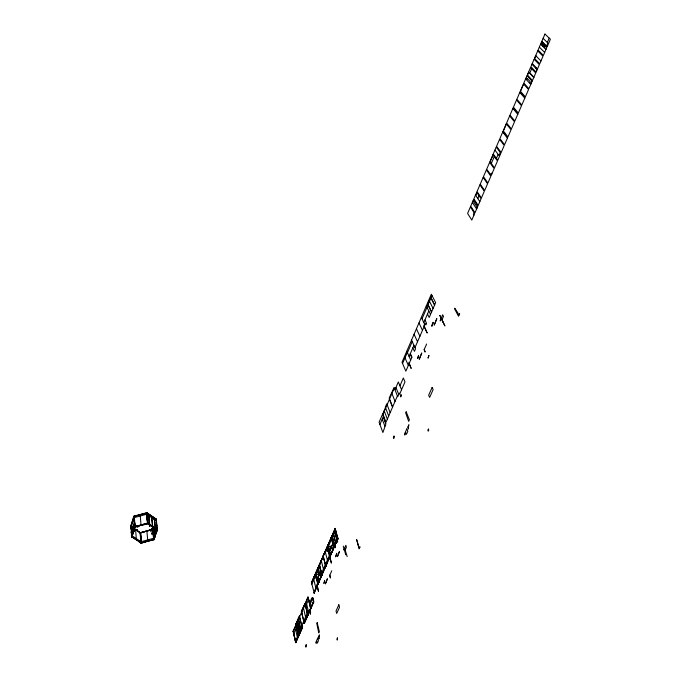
<?xml version="1.0" encoding="UTF-8"?>
<svg xmlns="http://www.w3.org/2000/svg" width="681" height="681" viewBox="0 0 681 681"><rect width="100%" height="100%" fill="white"/><g stroke="black" fill="none" stroke-linecap="round" stroke-linejoin="round"><path stroke-width="1.02" d="M134.012 531.58L131.995 529.997L134.302 531.555M136.992 529.673L131.961 530.107M137.06 529.861L132.037 530.295L137.017 529.563M153.812 527.222L153.131 529.435L140.277 532.917L130.616 526.447L133.834 516.241L146.841 512.733L156.46 519.314L146.755 512.997M131.093 528.422L130.931 526.209L133.774 517.39M130.735 526.532L130.999 526.192L131.85 536.79M131.263 525.374L133.782 517.534M134.012 516.343L134.821 527M130.769 527.92L133.927 518.113M131.084 532.38L134.259 522.548M133.561 524.728C136.26 531.444 129.101 542.536 133.723 525.289M134.583 526.728L133.74 529.333L133.425 525.145M147.598 523.093L134.795 526.617L131.476 536.849M141.537 542.902L144.534 542.085L141.282 543.2L131.68 536.619L132.889 533.913L132.472 534.134M132.608 534.023L133.97 529.801M134.004 516.198L134.804 527.239L134.046 529.58L133.885 526.549M131.782 536.568L134.795 527.085M135.34 526.055L137.868 526.907L136.268 526.038M140.277 532.917L153.234 529.146L154.153 539.599L150.544 540.612M147.275 523.868L144.329 524.43L147.36 523.604M147.862 523.944L152.127 526.839M141.418 542.936L141.614 542.646M155.813 528.447L151.803 528.762L155.872 528.141M153.531 527.179L152.876 529.128L153.651 539.616M152.97 529.477L153.54 527.324M153.327 530.908L154.306 527.988M155.617 528.456L154.068 532.806M154.102 533.053L155.498 529.248M155.549 529.358L154.246 533.104L154.63 537.147M153.753 535.351L155.719 529.503M153.991 537.888L154.34 536.858L154.493 538.509L154.885 537.352L154.485 533.163M155.923 532.551L157.073 530.048L153.966 539.454L154.374 537.113M155.83 529.256L156.06 532.448L155.77 529.452M153.863 539.565L157.149 529.724L147.683 523.306L134.583 526.788L134.089 516.411M155.481 534.943L154.408 537.003M155.557 534.721L156.23 532.738L155.983 529.248M319.559 573.232L317.729 577.531L318.955 582L318.036 584.119L318.955 582M315.584 575.488L319.866 573.079L319.576 573.538M402.556 363.501L407.315 352.46M426.893 307.054L427.906 304.705M430.903 297.759L431.924 295.384M407.425 352.707L412.243 341.547M422.033 318.836L427.013 307.293M428.017 304.73L430.979 297.852M503.37 131.024L506.417 123.976M520.488 91.348L523.638 84.044M527.511 75.08L528.771 72.16L533.759 77.54M534.628 58.575L535.853 55.748M490.371 161.431L493.129 155.03M475.798 195.524L477.023 192.68M541.242 44.75L541.948 43.116M531.674 68.704L529.861 72.91L533.887 77.242M385.506 407.672L382.816 413.903L385.999 422.28L397.457 395.806M491.324 163.483L494.295 156.613M382.977 414.329L394.282 388M542.766 46.257L543.472 44.623M409.102 356.495L413.946 345.301M423.803 322.522L428.817 310.945M379.913 424.493L383.531 416.125M394.98 389.702L398.334 381.947L401.56 389.753M314.281 593.1L311.489 582.774L335.307 528.405L311.523 582.91L315.669 573.972L318.036 584.119M477.807 198.554L479.041 195.702M322.973 556.879L311.489 582.774M327.621 546.162L335.307 528.405M315.95 573.325L323.015 557.015M327.655 546.298L332.047 536.16M332.873 534.262L334.116 531.401M334.55 530.397L334.788 531.24M335.299 528.669L337.47 539.011L338.048 538.731L335.035 528.635M314.375 578.084L317.891 577.794L319.678 573.172M331.502 546.375L327.978 546.707L331.579 546.179L332.754 550.435L329.893 556.981L330.489 554.657M332.166 536.96L334.507 531.393M544.298 47.772L545.004 46.129M311.838 584.196L315.669 575.368M331.366 539.165L332.175 537.292M334.575 531.767L335.392 529.886M496.432 158.307L498.134 154.391M332.268 537.335L334.643 531.861M315.737 575.658L319.729 566.456L319.312 564.83M327.459 548.639L331.443 539.454M424.816 324.624L425.344 323.407L426.008 324.769L426.604 323.398L424.927 319.934M535.998 68.509L536.33 67.751M547.32 42.46L549.201 38.11M414.984 347.591L424.893 324.777L421.343 317.397M474.163 212.744L473.38 214.549L473.874 215.315M490.669 174.745L491.384 173.102L491.903 173.842M500.314 152.527L499.003 155.549L494.925 150.084M298.559 636.037L295.912 624.077L299.376 616.101L302.33 628.052L301.64 624.996M312.63 597.671C306.169 616.807 312.826 586.996 313.72 602.123L304.339 623.49L301.351 611.564L305.114 603.502L301.385 611.708L302.807 609.044M531.972 81.116L530.908 83.55L529.903 82.444L530.21 81.729L527.264 78.502L526.958 79.217L525.962 78.128M535.921 72.016L536.994 69.556L531.955 64.252M299.623 616.135L295.946 624.222L299.657 616.279M305.114 603.502L301.598 611.589L302.075 613.666M299.274 617.165L293.188 631.261L295.852 625.507M303.581 607.239L307.982 596.999L310.638 608.525M296.218 624.562L298.355 619.412M399.943 385.829L403.348 377.998L404.991 381.896L399.704 394.001L399.338 393.09L397.738 396.751L394.086 387.506L389.183 398.087L392.639 406.855M305.42 603.758L296.048 624.681M305.675 603.136L308.016 597.143M296.286 624.903L298.465 619.897M316.844 580.033L320.734 571.095M328.634 552.955L332.643 543.753M293.698 633.636L296.635 626.912M305.871 605.698L308.578 599.484M385.599 423.02L382.688 413.886L379.079 422.246L382.901 432.52L385.914 423.863L383.241 416.806M329.298 555.415L329.723 554.445L330.157 556.045M321.415 573.751L329.349 555.594M315.039 590.742L314.12 592.836M315.907 588.75L314.903 590.657L316.784 586.75M314.903 590.657L317.831 584.587L315.533 574.27M317.482 584.519L316.648 586.656L317.789 584.434M321.704 575.488L319.006 581.659L317.84 577.624M322.581 572.849L321.909 575.019M322.675 572.644L323.73 570.848L322.973 572.823M322.709 572.789L324.36 568.771M323.296 556.368L325.688 566.592L324.488 568.712L325.654 566.447M326.803 563.817L325.901 566.124L328.344 559.663M328.429 559.459L329.647 557.322L328.736 559.637M331.715 552.58C328.88 558.905 335.316 543.361 332.754 550.435M333.588 534.151L335.895 543.242L334.72 545.311L337.427 538.867M314.775 590.708L314.154 592.981L314.869 590.512M315.771 588.656L316.52 586.716M318.785 581.77L320.683 577.82M320.428 577.786L317.993 583.975M320.547 577.735L321.389 575.573M324.488 568.712L325.339 566.532M325.688 565.971L326.539 563.783M327.706 561.765L326.676 563.723L327.442 561.731M328.472 559.603L329.332 557.407M329.681 556.828L330.583 554.768M332.49 550.401L333.358 548.188M335.639 543.208L336.423 541.174M314.018 593.066L337.836 538.475L334.992 528.49M320.811 577.76L321.738 575.632L319.474 564.958M331.843 552.521L332.66 550.648L331.485 546.298M333.886 547.609L338.006 538.586M334.958 547.669L332.09 536.075M337.529 541.795L334.524 531.197M307.506 612.636L297.844 634.675L298.057 635.611M302.33 628.052L295.665 642.643L302.075 628.027M304.084 623.464L313.464 602.098M441.211 318.606L440.181 320.938L442.684 314.784L443.501 316.393L442.02 319.755M331.775 570.78L329.715 575.36L330.421 578.024L329.859 575.105M343.258 546.111L345.752 554.768L345.505 553.679M443.127 322.139L443.518 323.1M345.224 549.839L346.416 547.158L345.863 545.268L343.777 549.993L344.671 548.401L347.182 556.607M146.977 512.963L146.475 512.98L147.471 523.425M146.926 513.244L147.845 523.476L146.687 512.921M147.011 514.112L156.06 520.165M148.518 514.334L148.739 515.168L148.671 514.444M148.594 515.202L149.752 526.251L148.756 515.313M148.943 515.457L149.684 524.651M151.505 517.202L152.484 526.549M144.415 524.642L148.041 523.153L149.437 524.413M154.255 518.258L155.566 530.184L155.208 528.081M154.264 519.092L155.566 530.184M149.675 524.549L157.192 529.358L156.579 529.707L154.468 528.277L156.587 529.861L157.209 529.503M155.983 519.441L157.447 529.827L156.57 532.346L156.264 529.222M140.158 532.831L153.174 529.307M156.349 519.373L146.858 512.878L133.851 516.385L145.794 513.397M131.935 536.841L136.566 539.752L134.412 538.492M156.068 520.31L147.215 513.942M152.118 526.685L152.527 526.243M136.77 539.744L138.711 541.174M152.331 526.83L154.264 528.286M154.451 537.113L153.863 528.43L154.212 533.206L151.454 533.81L154.008 533.121M138.72 541.489L140.967 542.978L138.711 541.335M150.637 531.546L154.246 533.223M154.476 528.43L157.362 529.614L147.888 523.136M144.534 542.085L141.044 542.885M328.268 546.485L330.421 554.981L330.847 554.802M331.358 546.494L329.561 550.972L326.659 549.439L329.774 550.835L327.144 551.636L329.681 550.793L331.613 546.29L327.978 546.707M318.223 571.963L319.883 573.189L320.615 577.25M327.365 546.971L331.375 563.119L327.314 546.86L323.1 556.181L327.348 547.005L326.974 547.243M326.974 551.55L329.774 550.835M318.555 568.788L320.802 577.386L319.61 573.325L317.967 572.083M318.155 584.238L315.55 574.236M141.154 541.659L153.804 538.237M144.738 541.804L147.309 541.106L144.832 542.161M147.598 541.029L150.169 540.331L147.692 541.386M141.197 542.927L153.863 539.505M144.823 542.008L147.394 541.318M147.675 541.233L150.246 540.544M334.533 546.136L333.716 548.009L331.289 537.684M330.949 538.067L331.332 537.82L333.928 547.754M134.114 517.645L146.807 514.215M130.931 526.209L140.269 532.763L152.876 529.128L153.949 539.769M130.616 526.447L131.101 526.464L131.118 529.733M134.881 526.83L138.345 526.277L135.221 526.89L134.787 522.659M138.541 525.843L141.137 525.136L138.635 526.2M141.427 525.06L144.023 524.353L141.52 525.417M135.221 526.89L138.337 526.132M138.549 525.987L141.137 525.136M141.444 525.204L144.117 524.719M131.552 532.661L131.944 536.994L134.412 538.177M151.454 533.81L154.434 533.07M155.881 528.243L151.803 528.762M295.69 642.353L293.153 631.117L295.665 642.643M298.465 636.028L298.244 633.705M299.478 631.185L297.401 621.906M298.431 633.577L296.278 624.417L298.201 632.555M300.457 628.869L298.542 618.85M297.495 621.906L299.487 631.381L297.35 622.247M304.364 623.2L301.445 611.564M310.604 608.371L308.144 597.467M313.72 602.123L312.57 597.824M305.088 603.792L307.906 615.369L307.157 612.193M307.923 597.143L309.651 603.366M321.807 575.258L320.828 570.099M319.525 565.06L322.002 575.436M325.756 566.209L325.288 563.085M132.429 534.253L132.437 530.167M157.098 529.954L156.341 519.228M134.029 529.324L133.953 526.345M329.749 557.084L329.536 554.964M335.597 543.063L336.048 543.149M335.546 543.421L333.545 534.253M334.49 545.992L337.052 540.365M331.545 538.492L335.427 529.529M331.579 538.628L335.469 529.673M337.052 540.127L338.116 538.569L336.516 540.961M334.72 531.393L337.461 541.957M136.251 526.141L137.928 526.702M135.349 525.962L137.903 526.813M133.868 525.562L132.412 530.073L134.327 531.427M326.659 549.439L329.587 550.989M131.365 535.317L140.865 541.625M134.634 538.467L136.566 539.752M141.052 542.723L138.915 541.165M131.944 536.994L134.208 538.492M132.642 527.358L140.448 532.865M147.607 523.153L150.203 525.213L147.845 523.8M148.994 515.253L154.527 519.033M147.096 514.257L156.477 520.667M543.115 38.366L547.873 43.005L546.485 46.197L541.821 41.379M546.656 45.823L547.277 46.436M541.599 43.933L544.647 46.955M540.629 44.137L545.975 49.441M539.343 47.108L544.672 52.437M535.692 55.578L540.952 60.984M532.278 63.495L537.488 68.968M525.647 78.877L530.746 84.478M519.799 92.42L524.804 98.132M512.895 108.441L517.79 114.289M502.706 132.046L507.439 138.09M490.184 161.184L491.52 163.023M475.517 195.089L479.833 201.619M473.006 200.904L476.93 206.922L476.981 208.165M472.35 202.419L476.623 209.007M430.784 297.461L434.665 305.122M434.589 305.028L430.732 297.41L427.736 304.356L431.55 312.017M429.302 300.908L433.159 308.587M427.821 304.339L431.66 312.051M426.306 305.871L430.52 314.384M427.498 314.009L429.192 317.457L435.627 302.636L431.328 294.209L402.028 362.258L405.85 371.171L411.954 357.125L410.371 353.558M423.803 325.203L427.208 333.035L424.084 326.497M418.96 322.93L422.475 330.345M426.646 343.982L424.076 349.753L425.14 352.06L424.263 349.421M416.431 328.795L419.913 336.252M414.074 334.269L417.521 341.751M411.579 340.074L415.529 348.885L414.448 351.379L412.848 347.829M410.166 354.035L411.75 357.593M406.778 351.226L410.677 360.062M408.838 362.343L411.196 368.455L409.102 363.654M405.008 357.814L408.328 365.459M395.925 387.515L398.751 394.427M391.907 393.507L395.04 401.347M389.413 399.262L392.52 407.136M135.093 526.771L134.234 516.283L134.472 518.556M390.136 412.609L386.757 403.799L385.301 407.178L388.723 416.014M384.169 410.762L387.344 419.181M152.757 529.537L153.727 539.829M382.228 419.138L384.893 426.204M337.248 539.905L337.725 541.991M332.592 537.888L333.188 539.956M333.945 542.714L335.29 547.55M332.141 536.866L335.222 547.703M328.455 546.341L330.677 554.802M325.092 551.363L327.416 560.02M323.066 556.037L325.952 566.405M321.177 560.403L323.449 569.103M317.942 577.505L319.048 581.804M317.695 578.067L318.742 582.178M316.886 584.204L318.487 591.346L317.005 585.464M313.805 579.659L316.035 588.69M312.375 597.646L313.618 602.123M309.217 611.768L308.97 610.738L307.684 613.666L305.284 603.204M306.637 603.945L308.502 611.81M304.858 603.477L307.803 615.369M303.496 608.184L305.565 617.071M303.7 620.297L304.339 623.49M299.376 616.101L302.236 628.052M298.287 618.825L300.602 628.844M296.005 624.077L298.721 636.054M296.397 627.456L298.15 635.399L296.805 638.463L297.035 639.51M295.58 629.329L297.325 637.28M293.247 631.125L295.912 642.668M156.289 521.765L156.698 525.86M156.289 522.514L156.587 525.587M153.863 528.43L154.672 537.037M151.812 517.015L152.74 526.387M149.411 524.149L149.59 526.141M146.67 512.776L147.683 523.366M147.011 518.309L147.19 520.361M146.892 530.976L147.683 539.897M140.26 515.985L140.993 524.881M141.495 543.14L140.575 532.602L141.282 543.2M140.354 532.516L141.205 542.987M140.993 543.166L140.201 532.551L140.831 543.055M135.596 529.648L136.285 538.577M131.799 530.176L131.688 536.679L131.442 532.38M131.271 531.801L131.637 536.96M470.418 206.896L467.6 213.434L471.797 220.091L474.657 213.511L470.418 206.896M473.567 199.593L470.733 206.173L474.972 212.787L477.858 206.156L473.567 199.593M476.743 192.246L473.882 198.869L478.173 205.424L481.075 198.758L476.743 192.246M479.935 184.849L477.058 191.514L481.39 198.018L484.319 191.301L479.935 184.849M483.144 177.4L480.25 184.117L484.634 190.561L487.579 183.793L483.144 177.4M486.379 169.901L483.467 176.66L487.902 183.053L490.865 176.234L486.379 169.901M489.639 162.35L486.702 169.152L491.188 175.485L494.168 168.624L489.639 162.35M492.916 154.74L489.962 161.593L494.5 167.875L497.496 160.963L492.916 154.74M496.219 147.087L493.24 153.983L497.828 160.205L500.85 153.251L496.219 147.087M499.548 139.375L496.551 146.321L501.19 152.484L504.229 145.479L499.548 139.375M502.893 131.612L499.88 138.609L504.57 144.704L507.634 137.647L502.893 131.612M506.264 123.797L503.225 130.837L507.966 136.872L511.056 129.773L506.264 123.797M509.66 115.923L506.604 123.014L511.397 128.99L514.504 121.831L509.66 115.923M513.082 107.998L510.001 115.14L514.853 121.048L517.986 113.838L513.082 107.998M516.53 100.013L513.423 107.206L518.326 113.046L521.484 105.793L516.53 100.013M519.995 91.969L516.87 99.213L521.825 104.993L525.008 97.681L519.995 91.969M523.485 83.874L520.335 91.169L525.357 96.881L528.55 89.517L523.485 83.874M527.009 75.719L523.834 83.065L528.907 88.709L532.125 81.294L527.009 75.719M530.55 67.504L527.358 74.91L532.482 80.477L535.726 73.003L530.55 67.504M534.117 59.23L530.899 66.687L536.083 72.186L539.361 64.661L534.117 59.23M537.709 50.896L534.474 58.404L539.718 63.835L543.012 56.259L537.709 50.896M541.335 42.503L538.067 50.071L543.37 55.425L546.69 47.789L541.335 42.503M544.979 34.05L541.693 41.669L547.056 46.946L550.401 39.26L544.979 34.05M400.998 394.716L400.411 396.053L400.786 396.963L401.373 395.627L400.998 394.716M418.551 355.499L417.7 358.487L418.551 355.499M433.056 322.377L431.584 325.748L431.89 326.369L433.363 323.007L433.056 322.377M301.589 626.29L298.21 634.002L301.589 626.29M301.623 626.435L298.235 634.156L301.623 626.435M421.726 353.116L419.292 359.142L421.726 353.116M436.793 318.759L434.282 324.982L436.793 318.759M302.041 627.882L295.631 642.489L302.041 627.882M313.422 601.944L304.049 623.311L313.422 601.944M439.875 315.49L444.846 325.782L439.875 315.49M310.57 611.947L310.34 614.049L310.57 611.947M324.658 580.757L323.935 583.328L324.658 580.757M336.703 553.347L335.733 556.76L336.703 553.347M327.391 578.884L325.424 583.77L327.391 578.884M339.444 551.559L337.418 556.59L339.444 551.559M428.919 355.584L428.068 358.002L428.919 355.584M394.018 436.112L393.38 437.568L393.737 438.504L394.376 437.049L394.018 436.112M406.174 411.826L405.697 412.89L408.677 421.394L409.409 419.76L406.174 411.826M454.882 308.323L454.619 308.927L458.509 316.248L459.666 313.677L458.662 315.414L458.151 313.388L454.882 308.323M306.161 644.737L305.88 646.95L306.161 644.737M317.184 622.689L316.801 623.541L318.751 632.93L319.346 631.619L317.184 622.689M356.691 539.761L359.083 548.86L360.011 546.817L359.219 548.111L356.691 539.761M406.829 428.877L404.437 434.197L404.812 435.125L405.842 432.818L406.446 434.325L407.8 431.303L406.829 428.877M408.864 424.918L407.834 427.217L408.549 428.987L408.174 426.927L408.864 424.918M317.78 638.029L315.848 642.319L316.095 643.358L316.929 641.502L317.337 643.187L318.427 640.753L317.78 638.029M319.355 635.075L318.529 636.922L318.997 638.906L319.355 635.075M432.146 387.421L428.647 395.167L429.634 397.389L433.142 389.634L432.146 387.421M338.849 604.754L336.031 610.959L336.695 613.479L339.521 607.265L338.849 604.754M428.392 429.098L427.864 430.247L428.264 431.184L428.792 430.034L428.392 429.098M337.359 637.927L337.197 639.902L337.359 637.927"/></g></svg>
